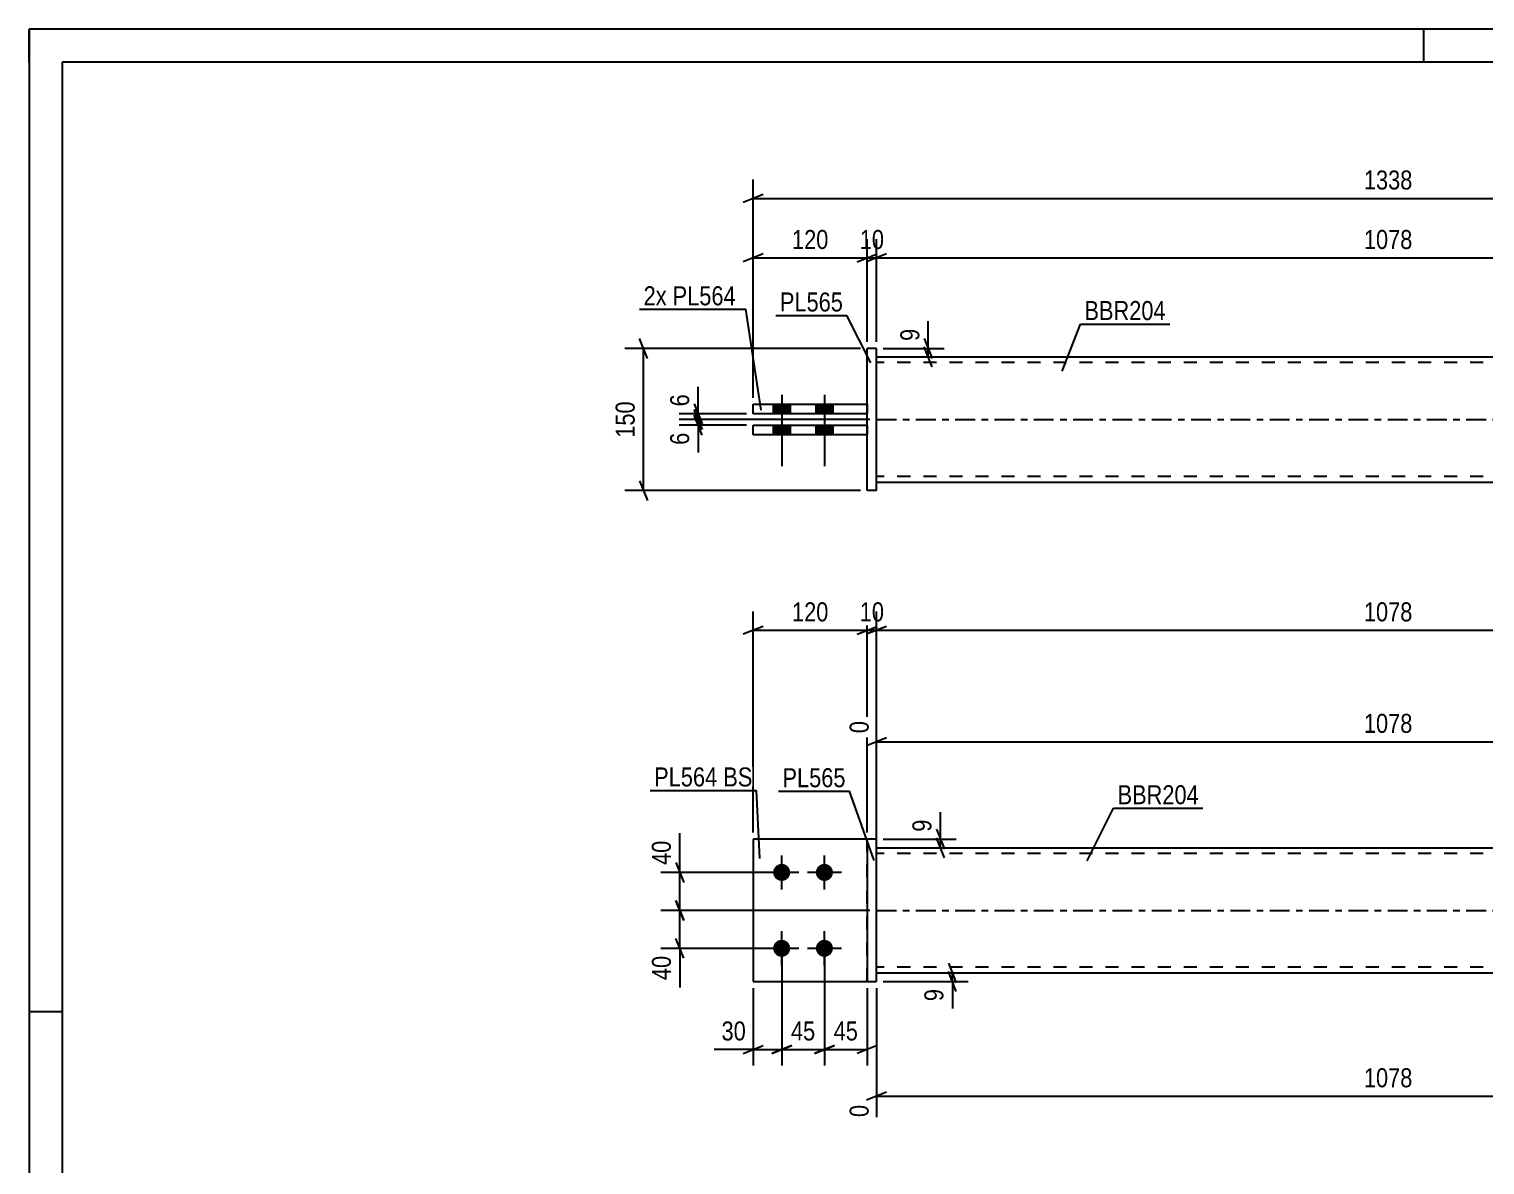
# Model space of a CAD drawing. Header units: millimetres. Extents: x 0 to 420, y 0 to 297.
# Drawn here: x 0 to 219.2, y 126 to 297 of the extents above; entities that cross this region are included whole.
import ezdxf

# ---------------------------------------------------------------- set-up
doc = ezdxf.new("R2010")
doc.units = ezdxf.units.MM
doc.linetypes.add('DXK_LINE_DOT2', pattern=[3.9198, 1.9599, -1.9599])
doc.linetypes.add('DXK_LINE_DOT3', pattern=[5.9187, 2.979, -0.9799, 0.9799, -0.9799])
doc.styles.add('Arial Narrow', font='ARIALN.TTF', dxfattribs={"height": 0.2})

# ---------------------------------------------------------------- blocks, each defined once
blk = doc.blocks.new('Unknown-585636573-1129')
at = {"color": 5, "linetype": 'Continuous'}
for p, q in [((420, 297), (0, 297)), ((0, 297), (0, 0)), ((0, 292), (0, 297)), ((210, 292), (210, 297)), ((415, 292), (5, 292)), ((5, 292), (5, 5)), ((5, 149), (0, 149))]:
    blk.add_line(p, q, dxfattribs=at)
blk = doc.blocks.new('Part-585636573-1828 - 1822')
at = {"linetype": 'Continuous'}
blk.add_hatch(color=2, dxfattribs=at).paths.add_polyline_path([(243.12, 154.87), (242.32, 156.27), (243.92, 156.27)])
at = {"color": 2, "linetype": 'Continuous'}
for p, q in [((127.6, 173.73), (281.63, 173.73)), ((243.12, 154.87), (242.32, 156.27)), ((242.32, 156.27), (243.92, 156.27)), ((243.92, 156.27), (243.12, 154.87)), ((127.6, 154.87), (281.63, 154.87))]:
    blk.add_line(p, q, dxfattribs=at)
at = {"color": 7, "linetype": 'DXK_LINE_DOT2'}
for p, q in [((127.6, 154.87), (127.6, 173.73)), ((281.63, 154.87), (281.63, 173.73)), ((281.63, 172.87), (127.6, 172.87)), ((281.63, 155.73), (127.6, 155.73))]:
    blk.add_line(p, q, dxfattribs=at)
at = {"color": 7, "linetype": 'DXK_LINE_DOT3'}
blk.add_line((127.6, 164.3), (281.63, 164.3), dxfattribs=at)
at = {"color": 2, "linetype": 'Continuous'}
blk.add_circle((243.12, 155.77), 1, dxfattribs=at)
blk = doc.blocks.new('Part-585636573-1841 - 1822')
at = {"color": 2, "linetype": 'Continuous'}
for p, q in [((127.6, 175.01), (126.17, 175.01)), ((126.17, 175.01), (126.17, 153.58)), ((127.6, 153.58), (127.6, 175.01)), ((126.17, 153.58), (127.6, 153.58))]:
    blk.add_line(p, q, dxfattribs=at)
blk = doc.blocks.new('Bolt-585636573-1835 - 1822')
at = {"linetype": 'Continuous'}
for points in [[(113.31, 168.73, -1), (113.31, 171.3, -1)], [(119.74, 168.73, -1), (119.74, 171.3, -1)], [(113.31, 157.3, -1), (113.31, 159.87, -1)], [(119.74, 157.3, -1), (119.74, 159.87, -1)]]:
    blk.add_hatch(color=1, dxfattribs=at).paths.add_polyline_path(points)
at = {"color": 1, "linetype": 'Continuous'}
for p, q in [((113.31, 167.44), (113.31, 172.58)), ((119.74, 167.44), (119.74, 172.58)), ((115.89, 170.01), (110.74, 170.01)), ((122.31, 170.01), (117.17, 170.01)), ((113.31, 156.01), (113.31, 161.16)), ((119.74, 156.01), (119.74, 161.16)), ((115.89, 158.58), (110.74, 158.58)), ((122.31, 158.58), (117.17, 158.58))]:
    blk.add_line(p, q, dxfattribs=at)
blk = doc.blocks.new('Part-585636573-1846 - 1822')
at = {"color": 7, "linetype": 'DXK_LINE_DOT2'}
for p, q in [((126.17, 175.01), (109.03, 175.01)), ((109.03, 175.01), (109.03, 153.58)), ((126.17, 153.58), (126.17, 175.01)), ((109.03, 153.58), (126.17, 153.58))]:
    blk.add_line(p, q, dxfattribs=at)
blk = doc.blocks.new('Part-585636573-1851 - 1822')
at = {"color": 2, "linetype": 'Continuous'}
for p, q in [((126.17, 175.01), (109.03, 175.01)), ((109.03, 175.01), (109.03, 153.58)), ((109.03, 153.58), (126.17, 153.58))]:
    blk.add_line(p, q, dxfattribs=at)
at = {"color": 7, "linetype": 'DXK_LINE_DOT2'}
blk.add_line((126.17, 153.58), (126.17, 175.01), dxfattribs=at)
blk = doc.blocks.new('Part-585636573-2172 - 2166')
at = {"color": 2, "linetype": 'Continuous'}
for p, q in [((109.03, 237.35), (126.17, 237.35)), ((109.03, 235.92), (109.03, 237.35)), ((126.17, 237.35), (126.17, 235.92)), ((126.17, 235.92), (109.03, 235.92))]:
    blk.add_line(p, q, dxfattribs=at)
blk = doc.blocks.new('Part-585636573-2187 - 2166')
at = {"linetype": 'Continuous'}
blk.add_hatch(color=2, dxfattribs=at).paths.add_polyline_path([(243.12, 238.21), (242.32, 239.61), (243.92, 239.61)])
at = {"color": 2, "linetype": 'Continuous'}
for p, q in [((127.6, 247.64), (281.63, 247.64)), ((243.12, 238.21), (242.32, 239.61)), ((242.32, 239.61), (243.92, 239.61)), ((243.92, 239.61), (243.12, 238.21)), ((127.6, 228.78), (281.63, 228.78))]:
    blk.add_line(p, q, dxfattribs=at)
at = {"color": 7, "linetype": 'DXK_LINE_DOT2'}
for p, q in [((127.6, 228.78), (127.6, 247.64)), ((281.63, 246.78), (127.6, 246.78)), ((281.63, 247.64), (281.63, 228.78)), ((281.63, 229.64), (127.6, 229.64))]:
    blk.add_line(p, q, dxfattribs=at)
at = {"color": 7, "linetype": 'DXK_LINE_DOT3'}
blk.add_line((127.6, 238.21), (281.63, 238.21), dxfattribs=at)
at = {"color": 2, "linetype": 'Continuous'}
blk.add_circle((243.12, 239.11), 1, dxfattribs=at)
blk = doc.blocks.new('Part-585636573-2202 - 2166')
at = {"color": 2, "linetype": 'Continuous'}
for p, q in [((109.03, 240.5), (126.17, 240.5)), ((109.03, 239.07), (109.03, 240.5)), ((126.17, 239.07), (109.03, 239.07)), ((126.17, 240.5), (126.17, 239.07))]:
    blk.add_line(p, q, dxfattribs=at)
blk = doc.blocks.new('Part-585636573-2207 - 2166')
at = {"color": 2, "linetype": 'Continuous'}
for p, q in [((127.6, 248.92), (126.17, 248.92)), ((126.17, 227.5), (126.17, 248.92)), ((127.6, 227.5), (127.6, 248.92)), ((127.6, 227.5), (126.17, 227.5))]:
    blk.add_line(p, q, dxfattribs=at)
blk = doc.blocks.new('Bolt-585636573-2208 - 2166')
at = {"linetype": 'Continuous'}
for points in [[(112.03, 239.07), (114.6, 239.07), (114.6, 240.5), (112.03, 240.5)], [(112.03, 239.07), (114.6, 239.07), (114.6, 240.5), (112.03, 240.5)], [(118.46, 239.07), (121.03, 239.07), (121.03, 240.5), (118.46, 240.5)], [(118.46, 239.07), (121.03, 239.07), (121.03, 240.5), (118.46, 240.5)], [(112.03, 235.92), (114.6, 235.92), (114.6, 237.35), (112.03, 237.35)], [(112.03, 235.92), (114.6, 235.92), (114.6, 237.35), (112.03, 237.35)], [(118.46, 235.92), (121.03, 235.92), (121.03, 237.35), (118.46, 237.35)], [(118.46, 235.92), (121.03, 235.92), (121.03, 237.35), (118.46, 237.35)]]:
    blk.add_hatch(color=1, dxfattribs=at).paths.add_polyline_path(points)
at = {"color": 1, "linetype": 'Continuous'}
for p, q in [((113.31, 241.92), (113.31, 231.21)), ((113.31, 241.92), (113.31, 231.21)), ((119.74, 241.92), (119.74, 231.21)), ((119.74, 241.92), (119.74, 231.21)), ((112.03, 240.5), (112.03, 239.07)), ((112.03, 240.5), (112.03, 239.07)), ((114.6, 240.5), (114.6, 239.07)), ((114.6, 240.5), (114.6, 239.07)), ((118.46, 240.5), (118.46, 239.07)), ((118.46, 240.5), (118.46, 239.07)), ((121.03, 240.5), (121.03, 239.07)), ((121.03, 240.5), (121.03, 239.07)), ((112.03, 237.35), (112.03, 235.92)), ((112.03, 237.35), (112.03, 235.92)), ((114.6, 237.35), (114.6, 235.92)), ((114.6, 237.35), (114.6, 235.92)), ((118.46, 237.35), (118.46, 235.92)), ((118.46, 237.35), (118.46, 235.92)), ((121.03, 237.35), (121.03, 235.92)), ((121.03, 237.35), (121.03, 235.92))]:
    blk.add_line(p, q, dxfattribs=at)
blk = doc.blocks.new('StraightDimension-585636573-1898 - 1822')
at = {"color": 7, "linetype": 'Continuous'}
for p, q in [((113.31, 157.58), (113.31, 140.96)), ((119.74, 157.58), (119.74, 140.96)), ((111.81, 142.76), (114.81, 143.96)), ((113.31, 143.36), (119.74, 143.36)), ((121.24, 143.96), (118.24, 142.76))]:
    blk.add_line(p, q, dxfattribs=at)
at = {"color": 0}
blk.add_wipeout([(118.96, 144.11), (118.96, 148.31), (114.1, 148.31), (114.1, 144.11)], dxfattribs=at)
at = {"color": 3, "style": 'Arial Narrow'}
blk.add_text('45', height=2.863, dxfattribs=at).set_placement((114.7, 144.71))
blk = doc.blocks.new('StraightDimension-585636573-1905 - 1822')
at = {"color": 7, "linetype": 'Continuous'}
for p, q in [((113.31, 157.58), (113.31, 140.96)), ((109.03, 152.58), (109.03, 140.96)), ((107.53, 142.76), (110.53, 143.96)), ((109.03, 143.36), (113.31, 143.36)), ((114.81, 143.96), (111.81, 142.76))]:
    blk.add_line(p, q, dxfattribs=at)
at = {"color": 0}
blk.add_wipeout([(108.5, 144.11), (108.5, 148.31), (103.65, 148.31), (103.65, 144.11)], dxfattribs=at)
at = {"color": 7, "linetype": 'Continuous'}
blk.add_line((109.03, 143.36), (103.12, 143.36), dxfattribs=at)
blk.add_line((109.03, 143.36), (103.12, 143.36), dxfattribs=at)
at = {"color": 3, "style": 'Arial Narrow'}
blk.add_text('30', height=2.863, dxfattribs=at).set_placement((104.25, 144.71))
blk = doc.blocks.new('StraightDimension-585636573-1960 - 1822')
at = {"color": 7, "linetype": 'Continuous'}
for p, q in [((97.37, 171.51), (98.57, 168.51)), ((112.31, 170.01), (95.12, 170.01)), ((97.97, 164.3), (97.97, 170.01)), ((98.57, 162.8), (97.37, 165.8)), ((126.6, 164.3), (95.12, 164.3))]:
    blk.add_line(p, q, dxfattribs=at)
at = {"color": 0}
blk.add_wipeout([(97.22, 175.39), (93.02, 175.39), (93.02, 170.54), (97.22, 170.54)], dxfattribs=at)
at = {"color": 7, "linetype": 'Continuous'}
blk.add_line((97.97, 170.01), (97.97, 175.92), dxfattribs=at)
blk.add_line((97.97, 170.01), (97.97, 175.92), dxfattribs=at)
at = {"color": 3, "style": 'Arial Narrow'}
blk.add_text('40', height=2.863, rotation=90.0002, dxfattribs=at).set_placement((96.62, 171.14))
blk = doc.blocks.new('StraightDimension-585636573-1885 - 1822')
at = {"color": 7, "linetype": 'Continuous'}
for p, q in [((119.74, 157.58), (119.74, 140.96)), ((126.17, 152.58), (126.17, 140.96)), ((118.24, 142.76), (121.24, 143.96)), ((119.74, 143.36), (126.17, 143.36)), ((127.67, 143.96), (124.67, 142.76))]:
    blk.add_line(p, q, dxfattribs=at)
at = {"color": 0}
blk.add_wipeout([(125.38, 144.11), (125.38, 148.31), (120.53, 148.31), (120.53, 144.11)], dxfattribs=at)
at = {"color": 3, "style": 'Arial Narrow'}
blk.add_text('45', height=2.863, dxfattribs=at).set_placement((121.13, 144.71))
blk = doc.blocks.new('StraightDimension-585636573-1927 - 1822')
at = {"color": 7, "linetype": 'Continuous'}
for p, q in [((138.4, 156.37), (139.6, 153.37)), ((128.6, 154.87), (141.4, 154.87)), ((128.6, 153.58), (141.4, 153.58)), ((139.6, 152.08), (138.4, 155.08)), ((139, 153.58), (139, 154.87))]:
    blk.add_line(p, q, dxfattribs=at)
at = {"color": 0}
blk.add_wipeout([(138.25, 153.06), (134.05, 153.06), (134.05, 150.03), (138.25, 150.03)], dxfattribs=at)
at = {"color": 7, "linetype": 'Continuous'}
blk.add_line((139, 153.58), (139, 149.51), dxfattribs=at)
blk.add_line((139, 153.58), (139, 149.51), dxfattribs=at)
at = {"color": 3, "style": 'Arial Narrow'}
blk.add_text('9', height=2.86, rotation=90.0002, dxfattribs=at).set_placement((137.65, 150.63))
blk = doc.blocks.new('StraightDimension-585636573-1936 - 1822')
at = {"color": 7, "linetype": 'Continuous'}
for p, q in [((136.6, 176.51), (137.8, 173.51)), ((128.6, 175.01), (139.6, 175.01)), ((128.6, 173.73), (139.6, 173.73)), ((137.8, 172.23), (136.6, 175.23)), ((137.2, 173.73), (137.2, 175.01))]:
    blk.add_line(p, q, dxfattribs=at)
at = {"color": 0}
blk.add_wipeout([(136.45, 178.57), (132.25, 178.57), (132.25, 175.54), (136.45, 175.54)], dxfattribs=at)
at = {"color": 7, "linetype": 'Continuous'}
blk.add_line((137.2, 175.01), (137.2, 179.09), dxfattribs=at)
blk.add_line((137.2, 175.01), (137.2, 179.09), dxfattribs=at)
at = {"color": 3, "style": 'Arial Narrow'}
blk.add_text('9', height=2.86, rotation=90.0002, dxfattribs=at).set_placement((135.85, 176.14))
blk = doc.blocks.new('StraightDimension-585636573-1945 - 1822')
at = {"color": 7, "linetype": 'Continuous'}
for p, q in [((97.37, 165.8), (98.57, 162.8)), ((126.6, 164.3), (95.12, 164.3)), ((97.97, 158.58), (97.97, 164.3)), ((98.57, 157.08), (97.37, 160.08)), ((112.31, 158.58), (95.12, 158.58))]:
    blk.add_line(p, q, dxfattribs=at)
at = {"color": 0}
blk.add_wipeout([(97.22, 158.06), (93.02, 158.06), (93.02, 153.2), (97.22, 153.2)], dxfattribs=at)
at = {"color": 7, "linetype": 'Continuous'}
blk.add_line((97.97, 158.58), (97.97, 152.68), dxfattribs=at)
blk.add_line((97.97, 158.58), (97.97, 152.68), dxfattribs=at)
at = {"color": 3, "style": 'Arial Narrow'}
blk.add_text('40', height=2.863, rotation=90.0002, dxfattribs=at).set_placement((96.62, 153.8))
blk = doc.blocks.new('StraightDimension-585636573-2064 - 1822')
at = {"color": 7, "linetype": 'Continuous'}
for p, q in [((109.03, 176.01), (109.03, 209.32)), ((126.17, 176.01), (126.17, 209.32)), ((110.53, 207.07), (107.53, 205.87)), ((109.03, 206.47), (126.17, 206.47)), ((124.67, 205.87), (127.67, 207.07))]:
    blk.add_line(p, q, dxfattribs=at)
at = {"color": 0}
blk.add_wipeout([(120.94, 207.22), (120.94, 211.42), (114.26, 211.42), (114.26, 207.22)], dxfattribs=at)
at = {"color": 3, "style": 'Arial Narrow'}
blk.add_text('120', height=2.863, dxfattribs=at).set_placement((114.86, 207.82))
blk = doc.blocks.new('StraightDimension-585636573-2541 - 1822')
at = {"color": 7, "linetype": 'Continuous'}
for p, q in [((127.6, 152.58), (127.6, 133.18)), ((281.63, 152.58), (281.63, 127.7)), ((129.1, 136.91), (126.1, 135.71)), ((127.6, 136.31), (281.63, 136.31)), ((280.13, 135.71), (283.13, 136.91))]:
    blk.add_line(p, q, dxfattribs=at)
at = {"color": 0}
blk.add_wipeout([(208.87, 137.06), (208.87, 141.26), (200.36, 141.26), (200.36, 137.06)], dxfattribs=at)
at = {"color": 0, "linetype": 'Continuous'}
for points in [[(127, 135.61), (122.8, 135.61), (122.8, 132.58), (127, 132.58)], [(281.03, 135.61), (276.83, 135.61), (276.83, 127.1), (281.03, 127.1)]]:
    blk.add_wipeout(points, dxfattribs=at)
at = {"color": 3, "style": 'Arial Narrow'}
blk.add_text('1078', height=2.863, dxfattribs=at).set_placement((200.96, 137.66))
at = {"color": 3, "linetype": 'Continuous', "style": 'Arial Narrow'}
for s, height, p in [('0', 2.86, (126.4, 133.18)), ('1078', 2.863, (280.43, 127.7))]:
    blk.add_text(s, height=height, rotation=90.0002, dxfattribs=at).set_placement(p)
blk = doc.blocks.new('StraightDimension-585636573-2086 - 1822')
at = {"color": 7, "linetype": 'Continuous'}
for p, q in [((126.17, 176.01), (126.17, 209.32)), ((127.6, 176.01), (127.6, 209.32)), ((124.67, 205.87), (127.67, 207.07)), ((129.1, 207.07), (126.1, 205.87)), ((126.17, 206.47), (127.6, 206.47))]:
    blk.add_line(p, q, dxfattribs=at)
at = {"color": 0}
blk.add_wipeout([(129.31, 207.22), (129.31, 211.42), (124.46, 211.42), (124.46, 207.22)], dxfattribs=at)
at = {"color": 3, "style": 'Arial Narrow'}
blk.add_text('10', height=2.863, dxfattribs=at).set_placement((125.06, 207.82))
blk = doc.blocks.new('StraightDimension-585636573-2103 - 1822')
at = {"color": 7, "linetype": 'Continuous'}
for p, q in [((127.6, 176.01), (127.6, 209.32)), ((281.63, 176.01), (281.63, 209.32)), ((129.1, 207.07), (126.1, 205.87)), ((127.6, 206.47), (281.63, 206.47)), ((280.13, 205.87), (283.13, 207.07))]:
    blk.add_line(p, q, dxfattribs=at)
at = {"color": 0}
blk.add_wipeout([(208.87, 207.22), (208.87, 211.42), (200.36, 211.42), (200.36, 207.22)], dxfattribs=at)
at = {"color": 3, "style": 'Arial Narrow'}
blk.add_text('1078', height=2.863, dxfattribs=at).set_placement((200.96, 207.82))
blk = doc.blocks.new('StraightDimension-585636573-2480 - 1822')
at = {"color": 7, "linetype": 'Continuous'}
for p, q in [((281.63, 176.01), (281.63, 198.29)), ((127.6, 174.73), (127.6, 192.8)), ((129.1, 190.28), (126.1, 189.08)), ((127.6, 189.68), (281.63, 189.68)), ((280.13, 189.08), (283.13, 190.28))]:
    blk.add_line(p, q, dxfattribs=at)
at = {"color": 0, "linetype": 'Continuous'}
for points in [[(281.03, 198.89), (276.83, 198.89), (276.83, 190.38), (281.03, 190.38)], [(127, 193.4), (122.8, 193.4), (122.8, 190.38), (127, 190.38)]]:
    blk.add_wipeout(points, dxfattribs=at)
at = {"color": 0}
blk.add_wipeout([(208.87, 190.43), (208.87, 194.63), (200.36, 194.63), (200.36, 190.43)], dxfattribs=at)
at = {"color": 3, "linetype": 'Continuous', "style": 'Arial Narrow'}
for s, height, p in [('1078', 2.863, (280.43, 190.98)), ('0', 2.86, (126.4, 190.98))]:
    blk.add_text(s, height=height, rotation=90.0002, dxfattribs=at).set_placement(p)
at = {"color": 3, "style": 'Arial Narrow'}
blk.add_text('1078', height=2.863, dxfattribs=at).set_placement((200.96, 191.03))
blk = doc.blocks.new('StraightDimension-585636573-2355 - 2166')
at = {"color": 7, "linetype": 'Continuous'}
for p, q in [((134.78, 250.42), (135.98, 247.42)), ((128.6, 248.92), (137.78, 248.92)), ((135.98, 246.14), (134.78, 249.14)), ((135.38, 247.64), (135.38, 248.92)), ((128.6, 247.64), (137.78, 247.64))]:
    blk.add_line(p, q, dxfattribs=at)
at = {"color": 0}
blk.add_wipeout([(134.63, 252.48), (130.43, 252.48), (130.43, 249.45), (134.63, 249.45)], dxfattribs=at)
at = {"color": 7, "linetype": 'Continuous'}
blk.add_line((135.38, 248.92), (135.38, 253), dxfattribs=at)
blk.add_line((135.38, 248.92), (135.38, 253), dxfattribs=at)
at = {"color": 3, "style": 'Arial Narrow'}
blk.add_text('9', height=2.86, rotation=90.0002, dxfattribs=at).set_placement((134.03, 250.05))
blk = doc.blocks.new('StraightDimension-585636573-2216 - 2166')
at = {"color": 7, "linetype": 'Continuous'}
for p, q in [((100.13, 239.71), (101.33, 236.71)), ((126.6, 238.21), (97.88, 238.21)), ((108.03, 237.35), (97.88, 237.35)), ((101.33, 235.85), (100.13, 238.85)), ((100.73, 237.35), (100.73, 238.21))]:
    blk.add_line(p, q, dxfattribs=at)
at = {"color": 0}
blk.add_wipeout([(99.98, 236.83), (95.78, 236.83), (95.78, 233.8), (99.98, 233.8)], dxfattribs=at)
at = {"color": 7, "linetype": 'Continuous'}
blk.add_line((100.73, 237.35), (100.73, 233.27), dxfattribs=at)
blk.add_line((100.73, 237.35), (100.73, 233.27), dxfattribs=at)
at = {"color": 3, "style": 'Arial Narrow'}
blk.add_text('6', height=2.86, rotation=90.0002, dxfattribs=at).set_placement((99.38, 234.4))
blk = doc.blocks.new('StraightDimension-585636573-2232 - 2166')
at = {"color": 7, "linetype": 'Continuous'}
for p, q in [((108.03, 239.07), (97.88, 239.07)), ((100.13, 240.57), (101.33, 237.57)), ((101.33, 236.71), (100.13, 239.71)), ((100.73, 238.21), (100.73, 239.07)), ((126.6, 238.21), (97.88, 238.21))]:
    blk.add_line(p, q, dxfattribs=at)
at = {"color": 0}
blk.add_wipeout([(99.98, 242.62), (95.78, 242.62), (95.78, 239.59), (99.98, 239.59)], dxfattribs=at)
at = {"color": 7, "linetype": 'Continuous'}
blk.add_line((100.73, 239.07), (100.73, 243.15), dxfattribs=at)
blk.add_line((100.73, 239.07), (100.73, 243.15), dxfattribs=at)
at = {"color": 3, "style": 'Arial Narrow'}
blk.add_text('6', height=2.86, rotation=90.0002, dxfattribs=at).set_placement((99.38, 240.19))
blk = doc.blocks.new('StraightDimension-585636573-2249 - 2166')
at = {"color": 7, "linetype": 'Continuous'}
for p, q in [((93.12, 247.42), (91.92, 250.42)), ((125.17, 248.92), (89.67, 248.92)), ((92.52, 227.5), (92.52, 248.92)), ((91.92, 229), (93.12, 226)), ((125.17, 227.5), (89.67, 227.5))]:
    blk.add_line(p, q, dxfattribs=at)
at = {"color": 0}
blk.add_wipeout([(91.77, 241.55), (87.57, 241.55), (87.57, 234.87), (91.77, 234.87)], dxfattribs=at)
at = {"color": 3, "style": 'Arial Narrow'}
blk.add_text('150', height=2.863, rotation=90.0002, dxfattribs=at).set_placement((91.17, 235.47))
blk = doc.blocks.new('StraightDimension-585636573-2263 - 2166')
at = {"color": 7, "linetype": 'Continuous'}
for p, q in [((109.03, 241.5), (109.03, 274.35)), ((300.2, 241.5), (300.2, 274.35)), ((110.53, 272.1), (107.53, 270.9)), ((298.7, 270.9), (301.7, 272.1)), ((109.03, 271.5), (300.2, 271.5))]:
    blk.add_line(p, q, dxfattribs=at)
at = {"color": 0}
blk.add_wipeout([(208.87, 272.25), (208.87, 276.45), (200.36, 276.45), (200.36, 272.25)], dxfattribs=at)
at = {"color": 3, "style": 'Arial Narrow'}
blk.add_text('1338', height=2.863, dxfattribs=at).set_placement((200.96, 272.85))
blk = doc.blocks.new('StraightDimension-585636573-2274 - 2166')
at = {"color": 7, "linetype": 'Continuous'}
for p, q in [((126.17, 249.92), (126.17, 265.39)), ((127.6, 249.92), (127.6, 265.39)), ((124.67, 261.94), (127.67, 263.14)), ((129.1, 263.14), (126.1, 261.94)), ((126.17, 262.54), (127.6, 262.54))]:
    blk.add_line(p, q, dxfattribs=at)
at = {"color": 0}
blk.add_wipeout([(129.31, 263.29), (129.31, 267.49), (124.46, 267.49), (124.46, 263.29)], dxfattribs=at)
at = {"color": 3, "style": 'Arial Narrow'}
blk.add_text('10', height=2.863, dxfattribs=at).set_placement((125.06, 263.89))
blk = doc.blocks.new('StraightDimension-585636573-2284 - 2166')
at = {"color": 7, "linetype": 'Continuous'}
for p, q in [((109.03, 241.5), (109.03, 265.39)), ((126.17, 249.92), (126.17, 265.39)), ((110.53, 263.14), (107.53, 261.94)), ((124.67, 261.94), (127.67, 263.14)), ((109.03, 262.54), (126.17, 262.54))]:
    blk.add_line(p, q, dxfattribs=at)
at = {"color": 0}
blk.add_wipeout([(120.94, 263.29), (120.94, 267.49), (114.26, 267.49), (114.26, 263.29)], dxfattribs=at)
at = {"color": 3, "style": 'Arial Narrow'}
blk.add_text('120', height=2.863, dxfattribs=at).set_placement((114.86, 263.89))
blk = doc.blocks.new('StraightDimension-585636573-2294 - 2166')
at = {"color": 7, "linetype": 'Continuous'}
for p, q in [((127.6, 249.92), (127.6, 265.39)), ((281.63, 249.92), (281.63, 265.39)), ((129.1, 263.14), (126.1, 261.94)), ((280.13, 261.94), (283.13, 263.14)), ((127.6, 262.54), (281.63, 262.54))]:
    blk.add_line(p, q, dxfattribs=at)
at = {"color": 0}
blk.add_wipeout([(208.87, 263.29), (208.87, 267.49), (200.36, 267.49), (200.36, 263.29)], dxfattribs=at)
at = {"color": 3, "style": 'Arial Narrow'}
blk.add_text('1078', height=2.863, dxfattribs=at).set_placement((200.96, 263.89))
blk = doc.blocks.new('Mark-585636573-1824 - 1822')
at = {"color": 0}
blk.add_wipeout([(176.12, 180.28), (176.12, 183.28), (163.88, 183.28), (163.88, 180.28)], dxfattribs=at)
blk.add_wipeout([(176.12, 180.28), (176.12, 183.28), (163.88, 183.28), (163.88, 180.28)], dxfattribs=at)
at = {"color": 30, "linetype": 'Continuous'}
for p, q in [((159.29, 171.78), (163.28, 179.68)), ((163.28, 179.68), (176.72, 179.68))]:
    blk.add_line(p, q, dxfattribs=at)
at = {"color": 3, "style": 'Arial Narrow'}
blk.add_text('BBR204', height=2.863, dxfattribs=at).set_placement((163.88, 180.28))
blk = doc.blocks.new('Mark-585636573-1837 - 1822')
at = {"color": 0}
blk.add_wipeout([(122.93, 182.84), (122.93, 185.84), (113.43, 185.84), (113.43, 182.84)], dxfattribs=at)
blk.add_wipeout([(122.93, 182.84), (122.93, 185.84), (113.43, 185.84), (113.43, 182.84)], dxfattribs=at)
at = {"color": 30, "linetype": 'Continuous'}
for p in [(112.83, 182.24), (127.24, 171.8)]:
    blk.add_line(p, (123.53, 182.24), dxfattribs=at)
at = {"color": 3, "style": 'Arial Narrow'}
blk.add_text('PL565', height=2.863, dxfattribs=at).set_placement((113.43, 182.84))
blk = doc.blocks.new('MarkSet-585636573-2157 - 1822')
at = {"color": 0}
blk.add_wipeout([(103.61, 182.96), (103.61, 185.96), (94.11, 185.96), (94.11, 182.96)], dxfattribs=at)
blk.add_wipeout([(103.61, 182.96), (103.61, 185.96), (94.11, 185.96), (94.11, 182.96)], dxfattribs=at)
blk.add_wipeout([(108.9, 182.96), (108.9, 185.96), (104.51, 185.96), (104.51, 182.96)], dxfattribs=at)
blk.add_wipeout([(108.9, 182.96), (108.9, 185.96), (104.51, 185.96), (104.51, 182.96)], dxfattribs=at)
at = {"color": 30, "linetype": 'Continuous'}
for p in [(93.51, 182.36), (110.03, 172.09)]:
    blk.add_line(p, (109.5, 182.36), dxfattribs=at)
at = {"color": 3, "style": 'Arial Narrow'}
for s, p in [('PL564', (94.11, 182.96)), ('BS', (104.51, 182.96))]:
    blk.add_text(s, height=2.863, dxfattribs=at).set_placement(p)
blk = doc.blocks.new('Mark-585636573-2183 - 2166')
at = {"color": 0}
blk.add_wipeout([(171.13, 253.19), (171.13, 256.19), (158.89, 256.19), (158.89, 253.19)], dxfattribs=at)
blk.add_wipeout([(171.13, 253.19), (171.13, 256.19), (158.89, 256.19), (158.89, 253.19)], dxfattribs=at)
at = {"color": 30, "linetype": 'Continuous'}
for p, q in [((155.56, 245.51), (158.29, 252.59)), ((158.29, 252.59), (171.73, 252.59))]:
    blk.add_line(p, q, dxfattribs=at)
at = {"color": 3, "style": 'Arial Narrow'}
blk.add_text('BBR204', height=2.863, dxfattribs=at).set_placement((158.89, 253.19))
blk = doc.blocks.new('Mark-585636573-2203 - 2166')
at = {"color": 0}
blk.add_wipeout([(122.54, 254.48), (122.54, 257.48), (113.04, 257.48), (113.04, 254.48)], dxfattribs=at)
blk.add_wipeout([(122.54, 254.48), (122.54, 257.48), (113.04, 257.48), (113.04, 254.48)], dxfattribs=at)
at = {"color": 30, "linetype": 'Continuous'}
for p in [(112.44, 253.88), (126.71, 246.74)]:
    blk.add_line(p, (123.14, 253.88), dxfattribs=at)
at = {"color": 3, "style": 'Arial Narrow'}
blk.add_text('PL565', height=2.863, dxfattribs=at).set_placement((113.04, 254.48))
blk = doc.blocks.new('MarkSet-585636573-2393 - 2166')
at = {"color": 30, "linetype": 'Continuous'}
blk.add_line((110.24, 239.61), (107.9, 254.81), dxfattribs=at)
at = {"color": 0}
blk.add_wipeout([(95.99, 255.41), (95.99, 258.41), (92.52, 258.41), (92.52, 255.41)], dxfattribs=at)
blk.add_wipeout([(95.99, 255.41), (95.99, 258.41), (92.52, 258.41), (92.52, 255.41)], dxfattribs=at)
blk.add_wipeout([(106.4, 255.41), (106.4, 258.41), (96.89, 258.41), (96.89, 255.41)], dxfattribs=at)
blk.add_wipeout([(106.4, 255.41), (106.4, 258.41), (96.89, 258.41), (96.89, 255.41)], dxfattribs=at)
at = {"color": 30, "linetype": 'Continuous'}
blk.add_line((91.92, 254.81), (107.9, 254.81), dxfattribs=at)
at = {"color": 3, "style": 'Arial Narrow'}
for s, p in [('2x', (92.52, 255.41)), ('PL564', (96.89, 255.41))]:
    blk.add_text(s, height=2.863, dxfattribs=at).set_placement(p)

msp = doc.modelspace()

# ---------------------------------------------------------------- block references
for name in ['Unknown-585636573-1129', 'Part-585636573-2207 - 2166', 'Part-585636573-2187 - 2166', 'Bolt-585636573-2208 - 2166', 'Part-585636573-2202 - 2166', 'Part-585636573-2172 - 2166', 'Part-585636573-1846 - 1822', 'Part-585636573-1851 - 1822', 'Part-585636573-1841 - 1822', 'Part-585636573-1828 - 1822', 'Bolt-585636573-1835 - 1822']:
    msp.add_blockref(name, (0, 0))

# ---------------------------------------------------------------- next in the draw order: block references
for name in ['StraightDimension-585636573-2355 - 2166', 'StraightDimension-585636573-2216 - 2166', 'StraightDimension-585636573-1936 - 1822', 'StraightDimension-585636573-1960 - 1822', 'StraightDimension-585636573-1898 - 1822']:
    msp.add_blockref(name, (0, 0))

# ---------------------------------------------------------------- next in the draw order: block references
for name in ['StraightDimension-585636573-2232 - 2166', 'StraightDimension-585636573-2064 - 1822', 'StraightDimension-585636573-1905 - 1822', 'StraightDimension-585636573-1885 - 1822']:
    msp.add_blockref(name, (0, 0))

# ---------------------------------------------------------------- next in the draw order: block references
for name in ['StraightDimension-585636573-2249 - 2166', 'StraightDimension-585636573-2086 - 1822', 'MarkSet-585636573-2157 - 1822', 'StraightDimension-585636573-1945 - 1822', 'StraightDimension-585636573-1927 - 1822']:
    msp.add_blockref(name, (0, 0))

# ---------------------------------------------------------------- next in the draw order: block references
for name in ['StraightDimension-585636573-2263 - 2166', 'StraightDimension-585636573-2103 - 1822', 'StraightDimension-585636573-2541 - 1822']:
    msp.add_blockref(name, (0, 0))

# ---------------------------------------------------------------- next in the draw order: block references
for name in ['StraightDimension-585636573-2274 - 2166', 'StraightDimension-585636573-2480 - 1822']:
    msp.add_blockref(name, (0, 0))

# ---------------------------------------------------------------- next in the draw order: block references
for name in ['StraightDimension-585636573-2284 - 2166', 'Mark-585636573-1837 - 1822', 'Mark-585636573-1824 - 1822']:
    msp.add_blockref(name, (0, 0))

# ---------------------------------------------------------------- next in the draw order: block references
for name in ['StraightDimension-585636573-2294 - 2166', 'MarkSet-585636573-2393 - 2166']:
    msp.add_blockref(name, (0, 0))

# ---------------------------------------------------------------- next in the draw order: block references
for name in ['Mark-585636573-2203 - 2166', 'Mark-585636573-2183 - 2166']:
    msp.add_blockref(name, (0, 0))

doc.saveas('drawing.dxf')
